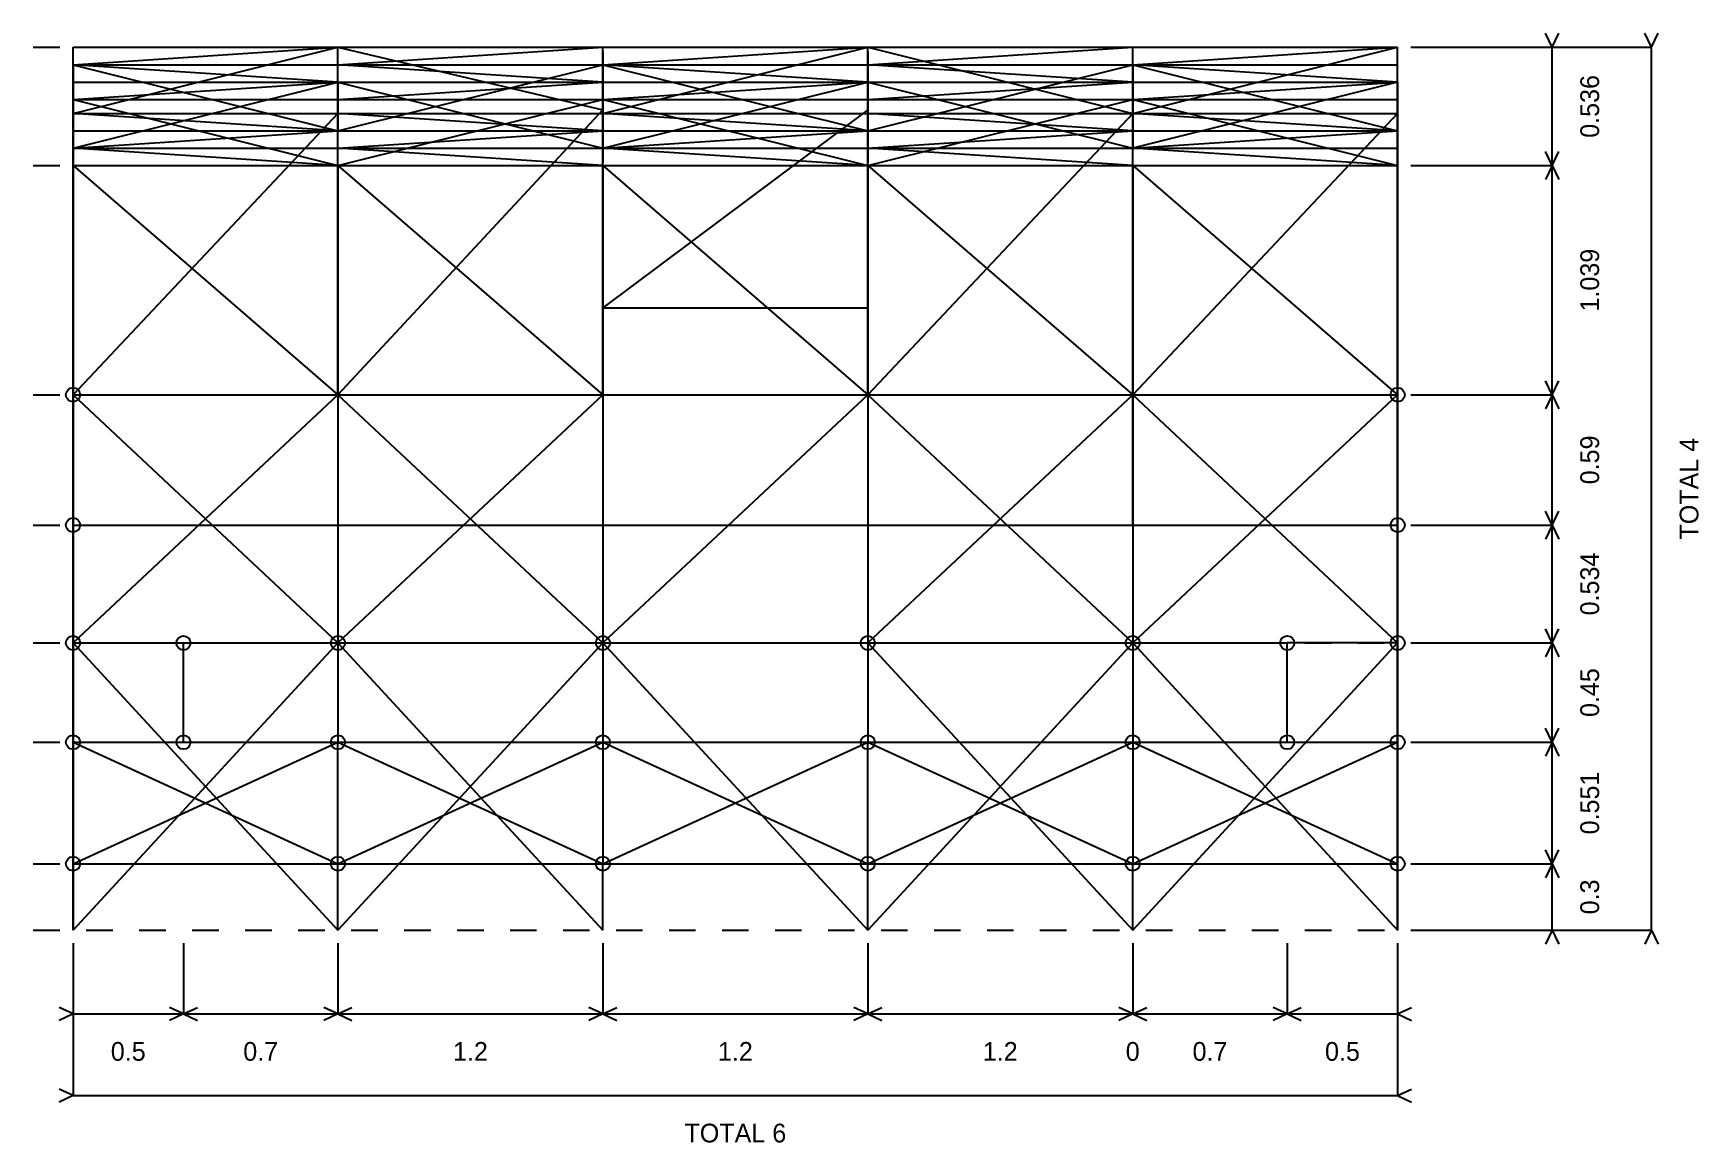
# Model space of a CAD drawing. Header units: millimetres. Extents: x -3914 to 3630, y -2535 to 2492.
import ezdxf
from ezdxf.enums import TextEntityAlignment as Align

# ---------------------------------------------------------------- set-up
doc = ezdxf.new("R2010")
doc.units = ezdxf.units.MM
doc.linetypes.add('DASHED', pattern=[240, 120, -120])
for name, color, linetype in [('DIMENSION', 1, 'CONTINUOUS'), ('LEVEL_GUIDE', 1, 'DASHED'), ('PIPE_ENDS', 5, 'CONTINUOUS'), ('PIPES', 5, 'CONTINUOUS')]:
    doc.layers.add(name, color=color, linetype=linetype)

msp = doc.modelspace()

# ---------------------------------------------------------------- linework, layer by layer
at = {"layer": 'DIMENSION'}
for p, q in [((2966.375, 2428.284227), (2936.791722, 2491.725773)), ((2966.375, 2428.284227), (2995.958278, 2491.725773)), ((3416.375, 2428.284227), (3386.791722, 2491.725773)), ((3416.375, 2428.284227), (3445.958278, 2491.725773)), ((2326.375, 2428.284227), (2966.375, 2428.284227)), ((2326.375, 2428.284227), (3416.375, 2428.284227)), ((2966.375, 1892.494227), (2966.375, 2428.284227)), ((3416.375, -1571.725773), (3416.375, 2428.284227)), ((2326.375, 1892.494227), (2966.375, 1892.494227)), ((2326.375, 1892.494227), (2966.375, 1892.494227)), ((2966.375, 1892.494227), (2936.791722, 1955.935773)), ((2966.375, 1892.494227), (2936.791722, 1829.052682)), ((2966.375, 1892.494227), (2995.958278, 1955.935773)), ((2966.375, 853.814227), (2966.375, 1892.494227)), ((2966.375, 1892.494227), (2995.958278, 1829.052682)), ((2966.375, 853.814227), (2936.791722, 917.255773)), ((2966.375, 853.814227), (2995.958278, 917.255773)), ((2326.375, 853.814227), (2966.375, 853.814227)), ((2326.375, 853.814227), (2966.375, 853.814227)), ((2966.375, 853.814227), (2936.791722, 790.372682)), ((2966.375, 263.384227), (2966.375, 853.814227)), ((2966.375, 853.814227), (2995.958278, 790.372682)), ((2966.375, 263.384227), (2936.791722, 326.825773)), ((2966.375, 263.384227), (2995.958278, 326.825773)), ((2326.375, 263.384227), (2966.375, 263.384227)), ((2326.375, 263.384227), (2966.375, 263.384227)), ((2966.375, 263.384227), (2936.791722, 199.942682)), ((2966.375, -271.045773), (2966.375, 263.384227)), ((2966.375, 263.384227), (2995.958278, 199.942682)), ((2966.375, -271.045773), (2936.791722, -207.604227)), ((2966.375, -271.045773), (2995.958278, -207.604227)), ((2326.375, -271.045773), (2966.375, -271.045773)), ((2326.375, -271.045773), (2966.375, -271.045773)), ((2966.375, -271.045773), (2936.791722, -334.487318)), ((2966.375, -720.665773), (2966.375, -271.045773)), ((2966.375, -271.045773), (2995.958278, -334.487318)), ((2966.375, -720.665773), (2936.791722, -657.224227)), ((2966.375, -720.665773), (2995.958278, -657.224227)), ((2326.375, -720.665773), (2966.375, -720.665773)), ((2326.375, -720.665773), (2966.375, -720.665773)), ((2966.375, -720.665773), (2936.791722, -784.107318)), ((2966.375, -1271.725773), (2966.375, -720.665773)), ((2966.375, -720.665773), (2995.958278, -784.107318)), ((2326.375, -1271.725773), (2966.375, -1271.725773)), ((2326.375, -1271.725773), (2966.375, -1271.725773)), ((2966.375, -1271.725773), (2936.791722, -1208.284227)), ((2966.375, -1271.725773), (2936.791722, -1335.167318)), ((2966.375, -1271.725773), (2995.958278, -1208.284227)), ((2966.375, -1571.725773), (2966.375, -1271.725773)), ((2966.375, -1271.725773), (2995.958278, -1335.167318)), ((2326.375, -1571.725773), (2966.375, -1571.725773)), ((2326.375, -1571.725773), (3416.375, -1571.725773)), ((2966.375, -1571.725773), (2936.791722, -1635.167318)), ((2966.375, -1571.725773), (2995.958278, -1635.167318)), ((3416.375, -1571.725773), (3386.791722, -1635.167318)), ((3416.375, -1571.725773), (3445.958278, -1635.167318)), ((-3733.625, -1631.725773), (-3733.625, -1951.725773)), ((-3733.625, -1631.725773), (-3733.625, -2321.725773)), ((-3233.625, -1631.725773), (-3233.625, -1951.725773)), ((-3233.625, -1631.725773), (-3233.625, -1951.725773)), ((-2533.625, -1631.725773), (-2533.625, -1951.725773)), ((-2533.625, -1631.725773), (-2533.625, -1951.725773)), ((-1333.625, -1631.725773), (-1333.625, -1951.725773)), ((-1333.625, -1631.725773), (-1333.625, -1951.725773)), ((-133.625, -1631.725773), (-133.625, -1951.725773)), ((-133.625, -1631.725773), (-133.625, -1951.725773)), ((1066.375, -1631.725773), (1066.375, -1951.725773)), ((1066.375, -1631.725773), (1066.375, -1951.725773)), ((1066.385, -1631.725773), (1066.385, -1951.725773)), ((1066.385, -1631.725773), (1066.385, -1951.725773)), ((1766.375, -1631.725773), (1766.375, -1951.725773)), ((1766.375, -1631.725773), (1766.375, -1951.725773)), ((2266.375, -1631.725773), (2266.375, -1951.725773)), ((2266.375, -1631.725773), (2266.375, -2321.725773)), ((-3733.625, -1951.725773), (-3797.066545, -1922.142494)), ((-3733.625, -1951.725773), (-3797.066545, -1981.309051)), ((-3733.625, -1951.725773), (-3233.625, -1951.725773)), ((-3233.625, -1951.725773), (-3297.066545, -1922.142494)), ((-3233.625, -1951.725773), (-3297.066545, -1981.309051)), ((-3233.625, -1951.725773), (-3170.183455, -1922.142494)), ((-3233.625, -1951.725773), (-3170.183455, -1981.309051)), ((-3233.625, -1951.725773), (-2533.625, -1951.725773)), ((-2533.625, -1951.725773), (-2597.066545, -1922.142494)), ((-2533.625, -1951.725773), (-2597.066545, -1981.309051)), ((-2533.625, -1951.725773), (-2470.183455, -1922.142494)), ((-2533.625, -1951.725773), (-2470.183455, -1981.309051)), ((-2533.625, -1951.725773), (-1333.625, -1951.725773)), ((-1333.625, -1951.725773), (-1397.066545, -1922.142494)), ((-1333.625, -1951.725773), (-1397.066545, -1981.309051)), ((-1333.625, -1951.725773), (-1270.183455, -1922.142494)), ((-1333.625, -1951.725773), (-1270.183455, -1981.309051)), ((-1333.625, -1951.725773), (-133.625, -1951.725773)), ((-133.625, -1951.725773), (-197.066545, -1922.142494)), ((-133.625, -1951.725773), (-197.066545, -1981.309051)), ((-133.625, -1951.725773), (-70.183455, -1922.142494)), ((-133.625, -1951.725773), (-70.183455, -1981.309051)), ((-133.625, -1951.725773), (1066.375, -1951.725773)), ((1066.375, -1951.725773), (1002.933455, -1922.142494)), ((1066.375, -1951.725773), (1002.933455, -1981.309051)), ((1066.385, -1951.725773), (1002.943455, -1922.142494)), ((1066.385, -1951.725773), (1002.943455, -1981.309051)), ((1066.375, -1951.725773), (1129.816545, -1922.142494)), ((1066.375, -1951.725773), (1129.816545, -1981.309051)), ((1066.375, -1951.725773), (1066.385, -1951.725773)), ((1066.385, -1951.725773), (1129.826545, -1922.142494)), ((1066.385, -1951.725773), (1129.826545, -1981.309051)), ((1066.385, -1951.725773), (1766.375, -1951.725773)), ((1766.375, -1951.725773), (1702.933455, -1922.142494)), ((1766.375, -1951.725773), (1702.933455, -1981.309051)), ((1766.375, -1951.725773), (1829.816545, -1922.142494)), ((1766.375, -1951.725773), (1829.816545, -1981.309051)), ((1766.375, -1951.725773), (2266.375, -1951.725773)), ((2266.375, -1951.725773), (2329.816545, -1922.142494)), ((2266.375, -1951.725773), (2329.816545, -1981.309051)), ((-3733.625, -2321.725773), (-3797.066545, -2292.142494)), ((-3733.625, -2321.725773), (-3797.066545, -2351.309051)), ((-3733.625, -2321.725773), (2266.375, -2321.725773)), ((2266.375, -2321.725773), (2329.816545, -2292.142494)), ((2266.375, -2321.725773), (2329.816545, -2351.309051))]:
    msp.add_line(p, q, dxfattribs=at)
at = {"layer": 'LEVEL_GUIDE', "linetype": 'DASHED'}
for p, q in [((-3913.625, 2428.284227), (2446.375, 2428.284227)), ((-3913.625, 1892.494227), (2446.375, 1892.494227)), ((-3913.625, 853.814227), (2446.375, 853.814227)), ((-3913.625, 263.384227), (2446.375, 263.384227)), ((-3913.625, -271.045773), (2446.375, -271.045773)), ((-3913.625, -720.665773), (2446.375, -720.665773)), ((-3913.625, -1271.725773), (2446.375, -1271.725773)), ((-3913.625, -1571.725773), (2446.375, -1571.725773))]:
    msp.add_line(p, q, dxfattribs=at)
at = {"layer": 'PIPE_ENDS'}
for centre in [(-3733.625, 853.774227), (2266.375, 853.774227), (-3733.625, 263.374227), (2266.375, 263.374227), (-3733.625, -271.025773), (-3233.625, -271.025773), (-2533.625, -271.025773), (-1333.625, -271.025773), (-133.625, -271.025773), (1066.375, -271.025773), (1766.375, -271.025773), (2266.375, -271.025773), (-3733.625, -720.625773), (-3233.625, -720.625773), (-2533.625, -720.625773), (-1333.625, -720.625773), (-133.625, -720.625773), (1066.375, -720.625773), (1766.375, -720.625773), (2266.375, -720.625773), (-3733.625, -1271.725773), (-2533.625, -1271.725773), (-1333.625, -1271.725773), (-133.625, -1271.725773), (1066.375, -1271.725773), (2266.375, -1271.725773)]:
    msp.add_circle(centre, 32, dxfattribs=at)
at = {"layer": 'PIPES'}
for p, q in [((-3733.625, 2428.284227), (-2533.625, 2428.284227)), ((-3733.625, 2349.564227), (-3733.625, 2428.284227)), ((-3733.625, 2128.664227), (-3733.625, 2428.284227)), ((-3733.625, 2128.664227), (-2533.625, 2428.284227)), ((-3733.625, 2349.564227), (-2533.625, 2428.284227)), ((-2533.625, 2428.284227), (-1333.625, 2428.284227)), ((-2533.625, 2128.664227), (-2533.625, 2428.284227)), ((-2533.625, 2349.564227), (-2533.625, 2428.284227)), ((-2533.625, 2428.284227), (-1333.625, 2144.874227)), ((-2533.625, 2049.944227), (-2533.625, 2428.284227)), ((-2533.625, 2349.564227), (-1333.625, 2428.284227)), ((-1333.625, 2144.874227), (-1333.625, 2428.284227)), ((-1333.625, 2428.284227), (-133.625, 2428.284227)), ((-1333.625, 2409.684227), (-1333.625, 2428.284227)), ((-1333.625, 2128.664227), (-133.625, 2428.284227)), ((-1333.625, 2349.564227), (-133.625, 2428.284227)), ((-133.625, 2144.874227), (-133.625, 2428.284227)), ((-133.625, 2428.284227), (1066.375, 2428.284227)), ((-133.625, 2409.684227), (-133.625, 2428.284227)), ((-133.625, 2428.284227), (1066.375, 2128.664227)), ((-133.625, 2349.564227), (1066.375, 2428.284227)), ((1066.375, 2428.284227), (2266.375, 2428.284227)), ((1066.375, 2128.664227), (1066.375, 2428.284227)), ((1066.385, 2349.564227), (1066.375, 2428.284227)), ((1066.375, 2128.664227), (2266.375, 2428.284227)), ((1066.385, 2349.564227), (2266.375, 2428.284227)), ((2266.375, 2349.564227), (2266.375, 2428.284227)), ((2266.375, 2128.664227), (2266.375, 2428.284227)), ((2266.375, 2049.944227), (2266.375, 2428.284227)), ((-3733.625, 2270.834227), (-3733.625, 2349.564227)), ((-3733.625, 2049.944227), (-3733.625, 2349.564227)), ((-3733.625, 2349.564227), (-2533.625, 2349.564227)), ((-3733.625, 2349.564227), (-2533.625, 2049.944227)), ((-3733.625, 1971.214227), (-3733.625, 2349.564227)), ((-3733.625, 2349.564227), (-3733.625, 2128.664227)), ((-2533.625, 2270.834227), (-3733.625, 2349.564227)), ((-2533.625, 2049.944227), (-2533.625, 2349.564227)), ((-2533.625, 2349.564227), (-1333.625, 2349.564227)), ((-2533.625, 2270.834227), (-2533.625, 2349.564227)), ((-2533.625, 2049.944227), (-1333.625, 2349.564227)), ((-1333.625, 2270.834227), (-2533.625, 2349.564227)), ((-1333.625, 2391.084227), (-1333.625, 2409.684227)), ((-1333.625, 2409.684227), (-1333.625, 2110.064227)), ((-1333.625, 2372.484227), (-1333.625, 2391.084227)), ((-1333.625, 2391.084227), (-1333.625, 2091.464227)), ((-1333.625, 2353.884227), (-1333.625, 2372.484227)), ((-1333.625, 2372.484227), (-1333.625, 2072.864227)), ((-1333.625, 2353.884227), (-1333.625, 2054.264227)), ((-1333.625, 2349.564227), (-1333.625, 2353.884227)), ((-1333.625, 2335.294227), (-1333.625, 2349.564227)), ((-1333.625, 2049.944227), (-1333.625, 2349.564227)), ((-1333.625, 2349.564227), (-133.625, 2349.564227)), ((-1333.625, 2349.564227), (-133.625, 2049.944227)), ((-133.625, 2270.834227), (-1333.625, 2349.564227)), ((-133.625, 2391.084227), (-133.625, 2409.684227)), ((-133.625, 2409.684227), (-133.625, 2110.064227)), ((-133.625, 2372.484227), (-133.625, 2391.084227)), ((-133.625, 2391.084227), (-133.625, 2091.464227)), ((-133.625, 2353.884227), (-133.625, 2372.484227)), ((-133.625, 2372.484227), (-133.625, 2072.864227)), ((-133.625, 2353.884227), (-133.625, 2054.264227)), ((-133.625, 2349.564227), (-133.625, 2353.884227)), ((-133.625, 2335.294227), (-133.625, 2349.564227)), ((-133.625, 2049.944227), (-133.625, 2349.564227)), ((-133.625, 2349.564227), (1066.385, 2349.564227)), ((-133.625, 2049.944227), (1066.385, 2349.564227)), ((1066.385, 2270.834227), (-133.625, 2349.564227)), ((1066.385, 2349.564227), (1066.375, 2128.664227)), ((1066.385, 2049.944227), (1066.385, 2349.564227)), ((1066.385, 2349.564227), (2266.375, 2349.564227)), ((1066.385, 2270.834227), (1066.385, 2349.564227)), ((1066.385, 2349.564227), (2266.375, 2049.944227)), ((1066.385, 1971.214227), (1066.385, 2349.564227)), ((2266.375, 2270.834227), (1066.385, 2349.564227)), ((2266.375, 2270.834227), (2266.375, 2349.564227)), ((2266.375, 2049.944227), (2266.375, 2349.564227)), ((-3733.625, 2192.114227), (-3733.625, 2270.834227)), ((-3733.625, 1971.214227), (-3733.625, 2270.834227)), ((-3733.625, 2270.834227), (-2533.625, 2270.834227)), ((-3733.625, 1971.214227), (-2533.625, 2270.834227)), ((-3733.625, 2192.114227), (-2533.625, 2270.834227)), ((-2533.625, 1971.214227), (-2533.625, 2270.834227)), ((-2533.625, 2270.834227), (-1333.625, 2270.834227)), ((-2533.625, 2270.834227), (-2533.625, 2192.114227)), ((-2533.625, 2270.834227), (-1333.625, 1971.214227)), ((-2533.625, 1892.494227), (-2533.625, 2270.834227)), ((-2533.625, 2270.834227), (-2533.625, 2049.944227)), ((-2533.625, 2192.114227), (-1333.625, 2270.834227)), ((-1333.625, 2316.694227), (-1333.625, 2335.294227)), ((-1333.625, 2335.294227), (-1333.625, 2035.664227)), ((-1333.625, 2298.094227), (-1333.625, 2316.694227)), ((-1333.625, 2316.694227), (-1333.625, 2017.074227)), ((-1333.625, 2279.494227), (-1333.625, 2298.094227)), ((-1333.625, 2298.094227), (-1333.625, 1998.474227)), ((-1333.625, 2279.494227), (-1333.625, 1979.874227)), ((-1333.625, 2270.834227), (-1333.625, 2279.494227)), ((-1333.625, 2260.894227), (-1333.625, 2270.834227)), ((-1333.625, 1971.214227), (-1333.625, 2270.834227)), ((-1333.625, 2270.834227), (-133.625, 2270.834227)), ((-1333.625, 1971.214227), (-133.625, 2270.834227)), ((-1333.625, 2192.114227), (-133.625, 2270.834227)), ((-133.625, 2316.694227), (-133.625, 2335.294227)), ((-133.625, 2335.294227), (-133.625, 2035.664227)), ((-133.625, 2298.094227), (-133.625, 2316.694227)), ((-133.625, 2316.694227), (-133.625, 2017.074227)), ((-133.625, 2279.494227), (-133.625, 2298.094227)), ((-133.625, 2298.094227), (-133.625, 1998.474227)), ((-133.625, 2279.494227), (-133.625, 1979.874227)), ((-133.625, 2270.834227), (-133.625, 2279.494227)), ((-133.625, 2260.894227), (-133.625, 2270.834227)), ((-133.625, 1971.214227), (-133.625, 2270.834227)), ((-133.625, 2270.834227), (1066.385, 2270.834227)), ((-133.625, 2270.834227), (1066.385, 1971.214227)), ((-133.625, 2192.114227), (1066.385, 2270.834227)), ((1066.385, 1971.214227), (1066.385, 2270.834227)), ((1066.385, 2270.834227), (2266.375, 2270.834227)), ((1066.385, 2192.114227), (1066.385, 2270.834227)), ((2266.375, 2270.834227), (1066.385, 1971.214227)), ((1066.385, 2192.114227), (2266.375, 2270.834227)), ((2266.375, 2192.114227), (2266.375, 2270.834227)), ((2266.375, 1971.214227), (2266.375, 2270.834227)), ((2266.375, 1892.494227), (2266.375, 2270.834227)), ((2266.375, 2270.834227), (2266.375, 2049.944227)), ((-3733.625, 1892.494227), (-3733.625, 2192.114227)), ((-3733.625, 2192.114227), (-2533.625, 2192.114227)), ((-3733.625, 2192.114227), (-2533.625, 1892.494227)), ((-3733.625, 2192.114227), (-3733.625, 1971.214227)), ((-2533.625, 1892.494227), (-2533.625, 2192.114227)), ((-2533.625, 2192.114227), (-1333.625, 2192.114227)), ((-2533.625, 1892.494227), (-1333.625, 2192.114227)), ((-1333.625, 2242.294227), (-1333.625, 2260.894227)), ((-1333.625, 2260.894227), (-1333.625, 1961.274227)), ((-1333.625, 2223.694227), (-1333.625, 2242.294227)), ((-1333.625, 2242.294227), (-1333.625, 1942.674227)), ((-1333.625, 2205.094227), (-1333.625, 2223.694227)), ((-1333.625, 2223.694227), (-1333.625, 1924.074227)), ((-1333.625, 2205.094227), (-1333.625, 1905.474227)), ((-1333.625, 2192.114227), (-1333.625, 2205.094227)), ((-1333.625, 1892.494227), (-1333.625, 2192.114227)), ((-1333.625, 2192.114227), (-133.625, 2192.114227)), ((-1333.625, 2192.114227), (-133.625, 1892.494227)), ((-133.625, 2242.294227), (-133.625, 2260.894227)), ((-133.625, 2260.894227), (-133.625, 1961.274227)), ((-133.625, 2223.694227), (-133.625, 2242.294227)), ((-133.625, 2242.294227), (-133.625, 1942.674227)), ((-133.625, 2205.094227), (-133.625, 2223.694227)), ((-133.625, 2223.694227), (-133.625, 1924.074227)), ((-133.625, 2205.094227), (-133.625, 1905.474227)), ((-133.625, 2192.114227), (-133.625, 2205.094227)), ((-133.625, 1892.494227), (-133.625, 2192.114227)), ((-133.625, 2192.114227), (1066.385, 2192.114227)), ((-133.625, 1892.494227), (1066.385, 2192.114227)), ((1066.385, 1892.494227), (1066.385, 2192.114227)), ((1066.385, 2192.114227), (2266.375, 2192.114227)), ((1066.385, 2192.114227), (2266.375, 1892.494227)), ((1066.385, 2192.114227), (1066.385, 1971.214227)), ((2266.375, 1892.494227), (2266.375, 2192.114227)), ((-3733.625, 853.814227), (-3733.625, 2128.664227)), ((-3733.625, 2128.664227), (-2533.625, 2128.664227)), ((-3733.625, 2049.944227), (-3733.625, 2128.664227)), ((-2533.625, 2128.664227), (-3733.625, 853.814227)), ((-2533.625, 2049.944227), (-3733.625, 2128.664227)), ((-1333.625, 2144.874227), (-2533.625, 853.814227)), ((-2533.625, 853.814227), (-2533.625, 2128.664227)), ((-2533.625, 2128.664227), (-1333.625, 2128.664227)), ((-2533.625, 2049.944227), (-2533.625, 2128.664227)), ((-1333.625, 2049.944227), (-2533.625, 2128.664227)), ((-1333.625, 2128.664227), (-1333.625, 2144.874227)), ((-133.625, 2144.874227), (-1333.625, 1247.434227)), ((-1333.625, 1247.434227), (-1333.625, 2128.664227)), ((-1333.625, 2128.664227), (-133.625, 2128.664227)), ((-1333.625, 2110.064227), (-1333.625, 2128.664227)), ((-133.625, 2049.944227), (-1333.625, 2128.664227)), ((-133.625, 2128.664227), (-133.625, 2144.874227)), ((-133.625, 1247.434227), (-133.625, 2128.664227)), ((-133.625, 2128.664227), (1066.375, 2128.664227)), ((-133.625, 2110.064227), (-133.625, 2128.664227)), ((1066.375, 2128.664227), (-133.625, 853.814227)), ((1066.385, 2049.944227), (-133.625, 2128.664227)), ((1066.375, 853.814227), (1066.375, 2128.664227)), ((1066.375, 2128.664227), (2266.375, 2128.664227)), ((2266.375, 2128.664227), (1066.375, 853.814227)), ((1066.385, 2049.944227), (1066.375, 2128.664227)), ((2266.375, 2049.944227), (1066.375, 2128.664227)), ((2266.375, 2128.664227), (2266.375, 853.814227)), ((2266.375, 2049.944227), (2266.375, 2128.664227)), ((-3733.625, 2049.944227), (-3733.625, 853.814227)), ((-3733.625, 1971.214227), (-3733.625, 2049.944227)), ((-3733.625, 2049.944227), (-2533.625, 2049.944227)), ((-3733.625, 1971.214227), (-2533.625, 2049.944227)), ((-2533.625, 2049.944227), (-1333.625, 2049.944227)), ((-2533.625, 1971.214227), (-2533.625, 2049.944227)), ((-2533.625, 1971.214227), (-1333.625, 2049.944227)), ((-1333.625, 2091.464227), (-1333.625, 2110.064227)), ((-1333.625, 2072.864227), (-1333.625, 2091.464227)), ((-1333.625, 2054.264227), (-1333.625, 2072.864227)), ((-1333.625, 2049.944227), (-1333.625, 2054.264227)), ((-1333.625, 2035.664227), (-1333.625, 2049.944227)), ((-1333.625, 2049.944227), (-133.625, 2049.944227)), ((-1333.625, 1971.214227), (-133.625, 2049.944227)), ((-133.625, 2091.464227), (-133.625, 2110.064227)), ((-133.625, 2072.864227), (-133.625, 2091.464227)), ((-133.625, 2054.264227), (-133.625, 2072.864227)), ((-133.625, 2049.944227), (-133.625, 2054.264227)), ((-133.625, 2035.664227), (-133.625, 2049.944227)), ((-133.625, 2049.944227), (1066.385, 2049.944227)), ((-133.625, 1971.214227), (1066.385, 2049.944227)), ((1066.385, 2049.944227), (2266.375, 2049.944227)), ((1066.385, 1971.214227), (1066.385, 2049.944227)), ((1066.385, 1971.214227), (2266.375, 2049.944227)), ((2266.375, 2049.944227), (2266.375, 853.814227)), ((2266.375, 1971.214227), (2266.375, 2049.944227)), ((-3733.625, 1971.214227), (-3733.625, 853.814227)), ((-3733.625, 1892.494227), (-3733.625, 1971.214227)), ((-3733.625, 1971.214227), (-2533.625, 1971.214227)), ((-2533.625, 1892.494227), (-3733.625, 1971.214227)), ((-2533.625, 1971.214227), (-1333.625, 1971.214227)), ((-2533.625, 1892.494227), (-2533.625, 1971.214227)), ((-1333.625, 1892.494227), (-2533.625, 1971.214227)), ((-1333.625, 2017.074227), (-1333.625, 2035.664227)), ((-1333.625, 1998.474227), (-1333.625, 2017.074227)), ((-1333.625, 1979.874227), (-1333.625, 1998.474227)), ((-1333.625, 1971.214227), (-1333.625, 1979.874227)), ((-1333.625, 1961.274227), (-1333.625, 1971.214227)), ((-1333.625, 1971.214227), (-133.625, 1971.214227)), ((-133.625, 1892.494227), (-1333.625, 1971.214227)), ((-133.625, 2017.074227), (-133.625, 2035.664227)), ((-133.625, 1998.474227), (-133.625, 2017.074227)), ((-133.625, 1979.874227), (-133.625, 1998.474227)), ((-133.625, 1971.214227), (-133.625, 1979.874227)), ((-133.625, 1961.274227), (-133.625, 1971.214227)), ((-133.625, 1971.214227), (1066.385, 1971.214227)), ((1066.385, 1892.494227), (-133.625, 1971.214227)), ((1066.385, 1971.214227), (2266.375, 1971.214227)), ((1066.385, 1892.494227), (1066.385, 1971.214227)), ((2266.375, 1892.494227), (1066.385, 1971.214227)), ((2266.375, 1971.214227), (2266.375, 853.814227)), ((2266.375, 1892.494227), (2266.375, 1971.214227)), ((-3733.625, 1892.494227), (-3733.625, 853.814227)), ((-3733.625, 1892.494227), (-2533.625, 1892.494227)), ((-3733.625, 1892.494227), (-2533.625, 853.814227)), ((-2533.625, 1892.494227), (-1333.625, 1892.494227)), ((-2533.625, 1892.494227), (-2533.625, 853.814227)), ((-2533.625, 1892.494227), (-1333.625, 853.814227)), ((-1333.625, 1942.674227), (-1333.625, 1961.274227)), ((-1333.625, 1924.074227), (-1333.625, 1942.674227)), ((-1333.625, 1905.474227), (-1333.625, 1924.074227)), ((-1333.625, 1892.494227), (-1333.625, 1905.474227)), ((-1333.625, 1892.494227), (-133.625, 1892.494227)), ((-1333.625, 1892.494227), (-1333.625, 853.814227)), ((-1333.625, 1892.494227), (-133.625, 853.814227)), ((-133.625, 1942.674227), (-133.625, 1961.274227)), ((-133.625, 1924.074227), (-133.625, 1942.674227)), ((-133.625, 1905.474227), (-133.625, 1924.074227)), ((-133.625, 1892.494227), (-133.625, 1905.474227)), ((-133.625, 1892.494227), (1066.385, 1892.494227)), ((-133.625, 1892.494227), (-133.625, 853.814227)), ((-133.625, 1892.494227), (1066.385, 853.814227)), ((1066.385, 1892.494227), (2266.375, 1892.494227)), ((1066.385, 1892.494227), (1066.385, 853.814227)), ((1066.385, 1892.494227), (2266.375, 853.814227)), ((2266.375, 853.814227), (2266.375, 1892.494227)), ((-1333.625, 853.814227), (-1333.625, 1247.434227)), ((-1333.625, 1247.434227), (-133.625, 1247.434227)), ((-133.625, 853.814227), (-133.625, 1247.434227)), ((-3733.625, 263.384227), (-3733.625, 853.814227)), ((-3733.625, 853.814227), (-2533.625, 853.814227)), ((-3733.625, 853.814227), (-3733.625, -271.045773)), ((-3733.625, 853.814227), (-2533.625, -271.045773)), ((-2533.625, 853.814227), (-3733.625, -271.045773)), ((-2533.625, 853.814227), (-2533.625, 263.384227)), ((-2533.625, 853.814227), (-1333.625, 853.814227)), ((-2533.625, 853.814227), (-1333.625, -271.045773)), ((-1333.625, 853.814227), (-2533.625, -271.045773)), ((-1333.625, 853.814227), (-1333.625, 263.384227)), ((-1333.625, 853.814227), (-133.625, 853.814227)), ((-133.625, 853.814227), (-1333.625, -271.045773)), ((-133.625, 853.814227), (-133.625, 263.384227)), ((-133.625, 853.814227), (1066.375, 853.814227)), ((-133.625, 853.814227), (1066.375, -271.045773)), ((-133.625, 853.814227), (1066.385, 853.814227)), ((1066.385, 853.814227), (-133.625, -271.045773)), ((1066.375, 263.384227), (1066.375, 853.814227)), ((1066.375, 853.814227), (2266.375, 853.814227)), ((1066.375, 853.814227), (2266.375, -271.045773)), ((1066.385, 853.814227), (1066.375, 263.384227)), ((2266.375, 853.814227), (1066.375, -271.045773)), ((1066.385, 853.814227), (2266.375, 853.814227)), ((2266.375, 263.384227), (2266.375, 853.814227)), ((2266.375, 853.814227), (2266.375, -271.045773)), ((-3733.625, -271.045773), (-3733.625, 263.384227)), ((-3733.625, 263.384227), (-2533.625, 263.384227)), ((-2533.625, 263.384227), (-2533.625, -271.045773)), ((-2533.625, 263.384227), (-1333.625, 263.384227)), ((-1333.625, 263.384227), (-1333.625, -271.045773)), ((-1333.625, 263.384227), (-133.625, 263.384227)), ((-133.625, 263.384227), (-133.625, -271.045773)), ((-133.625, 263.384227), (1066.375, 263.384227)), ((1066.375, 263.384227), (1066.375, -271.045773)), ((1066.375, 263.384227), (2266.375, 263.384227)), ((2266.375, -271.045773), (2266.375, 263.384227)), ((-3733.625, -720.661773), (-3733.625, -271.045773)), ((-3733.625, -271.045773), (-3233.624, -271.045773)), ((-3733.625, -271.045773), (-3733.625, -1571.725773)), ((-2533.625, -271.045773), (-3733.625, -1571.725773)), ((-3733.625, -271.045773), (-2533.625, -1571.725773)), ((-3233.624, -720.661773), (-3233.624, -271.045773)), ((-3233.624, -271.045773), (-2533.625, -271.045773)), ((-2533.625, -271.045773), (-2533.625, -720.661773)), ((-2533.625, -271.045773), (-1333.625, -271.045773)), ((-1333.625, -271.045773), (-2533.625, -1571.725773)), ((-2533.625, -271.045773), (-1333.625, -1571.725773)), ((-1333.625, -271.045773), (-1333.625, -720.661773)), ((-1333.625, -271.045773), (-133.625, -271.045773)), ((-1333.625, -271.045773), (-133.625, -1571.725773)), ((-133.625, -271.045773), (-133.625, -720.661773)), ((-133.625, -271.045773), (1066.375, -271.045773)), ((1066.375, -271.045773), (-133.625, -1571.725773)), ((-133.625, -271.045773), (1066.375, -1571.725773)), ((1066.375, -271.045773), (1066.375, -720.661773)), ((1066.375, -271.045773), (1766.375, -271.045773)), ((1066.375, -1571.725773), (2266.375, -271.045773)), ((1066.375, -271.045773), (2266.375, -1571.725773)), ((1766.375, -720.661773), (1766.375, -271.045773)), ((2266.375, -271.045773), (1766.375, -271.045773)), ((2266.375, -720.661773), (2266.375, -271.045773)), ((2266.375, -271.045773), (2266.375, -1571.725773)), ((-3733.625, -1271.724773), (-3733.625, -720.661773)), ((-3733.625, -720.661773), (-3233.624, -720.661773)), ((-3733.625, -720.661773), (-2533.625, -1271.724773)), ((-3733.625, -1271.724773), (-2533.625, -720.661773)), ((-3233.624, -720.661773), (-2533.625, -720.661773)), ((-2533.625, -1271.724773), (-2533.625, -720.661773)), ((-2533.625, -720.661773), (-1333.625, -720.661773)), ((-2533.625, -1271.724773), (-1333.625, -720.661773)), ((-2533.625, -720.661773), (-1333.625, -1271.724773)), ((-1333.625, -720.661773), (-1333.625, -1271.724773)), ((-1333.625, -720.661773), (-133.625, -720.661773)), ((-1333.625, -720.661773), (-133.625, -1271.724773)), ((-1333.625, -1271.724773), (-133.625, -720.661773)), ((-133.625, -1271.724773), (-133.625, -720.661773)), ((-133.625, -720.661773), (1066.375, -720.661773)), ((-133.625, -1271.724773), (1066.375, -720.661773)), ((-133.625, -720.661773), (1066.375, -1271.724773)), ((1066.375, -720.661773), (1066.375, -1271.724773)), ((1066.375, -720.661773), (1766.375, -720.661773)), ((1066.375, -720.661773), (2266.375, -1271.724773)), ((1066.375, -1271.724773), (2266.375, -720.661773)), ((1766.375, -720.661773), (2266.375, -720.661773)), ((2266.375, -1271.724773), (2266.375, -720.661773)), ((-3733.625, -1571.725773), (-3733.625, -1271.724773)), ((-3733.625, -1271.724773), (-2533.625, -1271.724773)), ((-2533.625, -1571.725773), (-2533.625, -1271.724773)), ((-2533.625, -1271.724773), (-1333.625, -1271.724773)), ((-1333.625, -1571.725773), (-1333.625, -1271.724773)), ((-1333.625, -1271.724773), (-133.625, -1271.724773)), ((-133.625, -1571.725773), (-133.625, -1271.724773)), ((-133.625, -1271.724773), (1066.375, -1271.724773)), ((1066.375, -1571.725773), (1066.375, -1271.724773)), ((1066.375, -1271.724773), (2266.375, -1271.724773)), ((2266.375, -1571.725773), (2266.375, -1271.724773))]:
    msp.add_line(p, q, dxfattribs=at)

# ---------------------------------------------------------------- texts
at = {"layer": 'DIMENSION'}
for s, p in [('0.536', (3136.375, 2160.389227)), ('1.039', (3136.375, 1373.154227)), ('0.59', (3136.375, 558.599227)), ('TOTAL 4', (3586.375, 428.279227)), ('0.534', (3136.375, -3.830773)), ('0.45', (3136.375, -495.855773)), ('0.551', (3136.375, -996.195773)), ('0.3', (3136.375, -1421.725773))]:
    msp.add_text(s, height=85, rotation=90, dxfattribs=at).set_placement(p, align=Align.MIDDLE_CENTER)
for s, p in [('0.5', (-3483.625, -2121.725773)), ('0.7', (-2883.625, -2121.725773)), ('1.2', (-1933.625, -2121.725773)), ('1.2', (-733.625, -2121.725773)), ('1.2', (466.375, -2121.725773)), ('0', (1066.38, -2121.725773)), ('0.7', (1416.38, -2121.725773)), ('0.5', (2016.375, -2121.725773)), ('TOTAL 6', (-733.625, -2491.725773))]:
    msp.add_text(s, height=85, dxfattribs=at).set_placement(p, align=Align.MIDDLE_CENTER)

doc.saveas('drawing.dxf')
